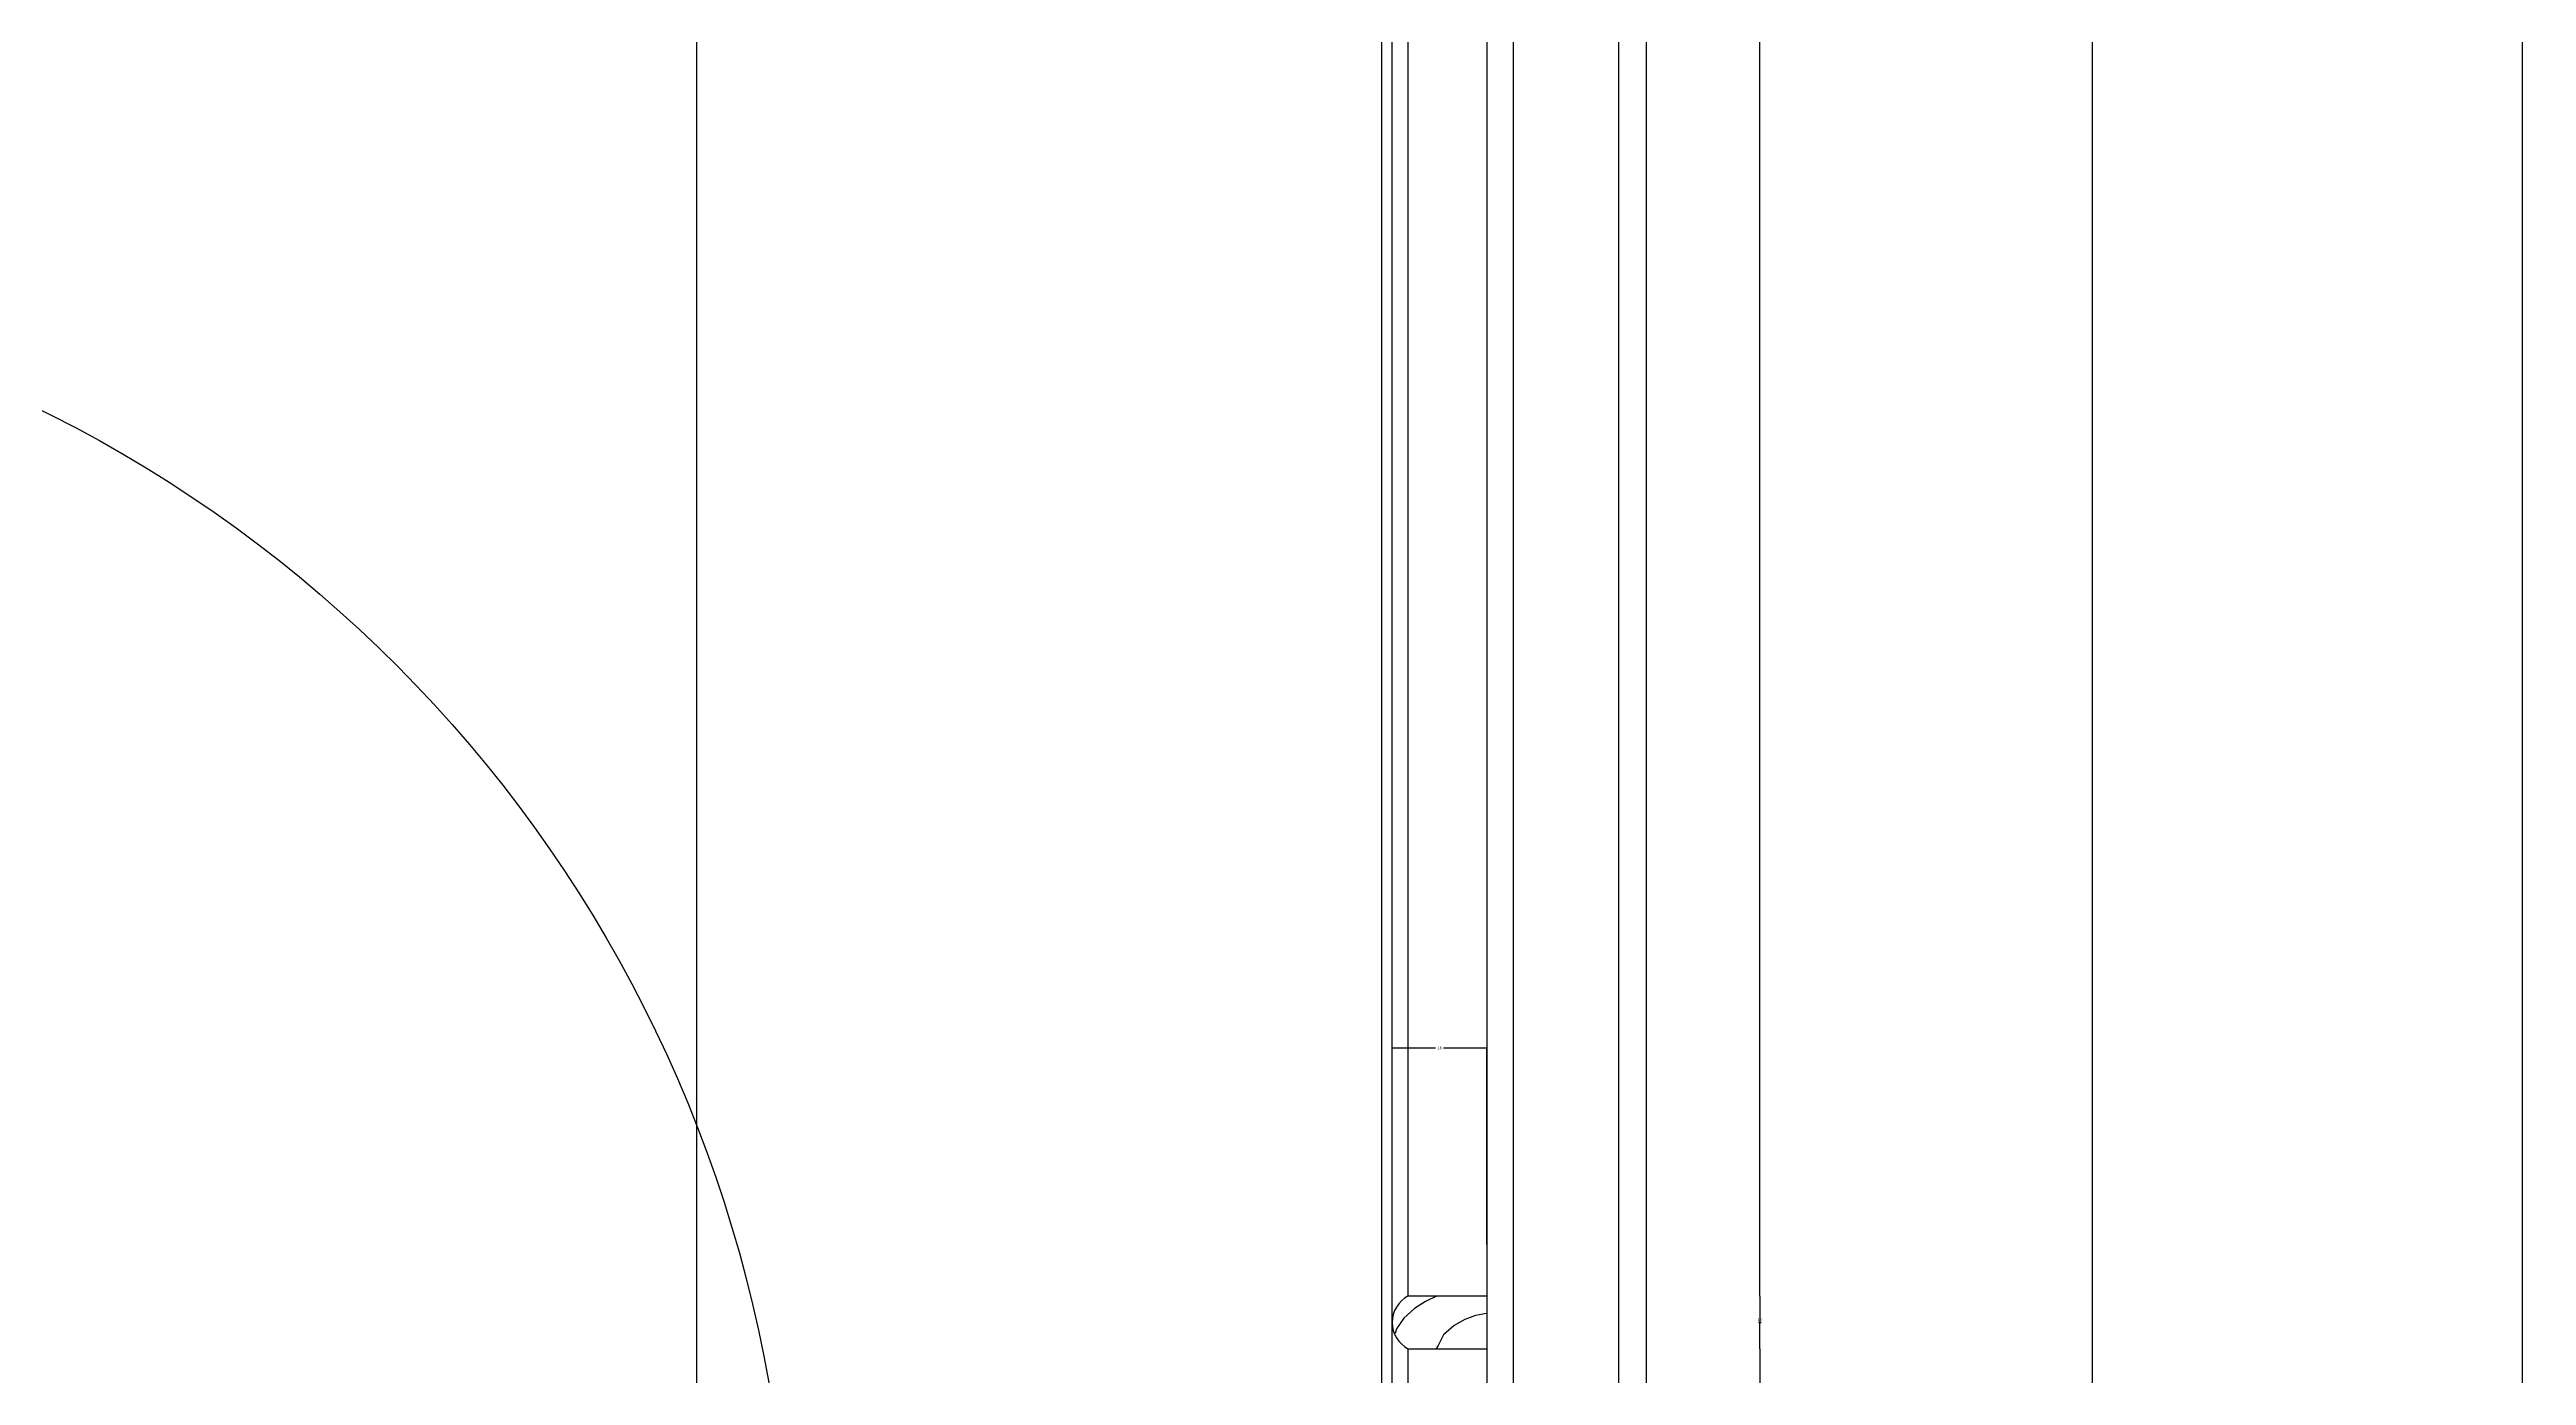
# Model space of a CAD drawing. Header units: metres. Extents: x 289 to 5205, y 117 to 7144.
# Drawn here: x 4265 to 5205, y 1651 to 2155 of the extents above; entities that cross this region are included whole.
import ezdxf

# ---------------------------------------------------------------- set-up
doc = ezdxf.new("R2010")
doc.units = ezdxf.units.M
for name, color, linetype in [('3', 3, 'Continuous'), ('4', 4, 'Continuous'), ('7', 7, 'Continuous'), ('BH', 3, 'Continuous'), ('DIM', 3, 'Continuous')]:
    doc.layers.add(name, color=color, linetype=linetype)
doc.dimstyles.get("Standard").update_dxf_attribs({"dimtxt": 2.5, "dimasz": 2.5, "dimexe": 1.25, "dimexo": 0.625, "dimtad": 1, "dimcen": 2.5, "dimazin": 3, "dimtfac": 1, "dimtmove": 0, "dimatfit": 3})

# ---------------------------------------------------------------- blocks, each defined once
blk = doc.blocks.new('*D5')
for p, q in [((4914.16, 2831.31), (4914.16, 2256.31)), ((4913.91, 2256.31), (4913.66, 2256.31)), ((4914.16, 1681.31), (4914.16, 2256.31)), ((4914.16, 2256.31), (4914.16, 2256.31)), ((4914.41, 2256.31), (4914.66, 2256.31))]:
    blk.add_line(p, q)
at = {"layer": 'Defpoints'}
for p in [(4914.16, 2831.31), (4914.16, 2256.31), (4914.16, 1681.31)]:
    blk.add_point(p, dxfattribs=at)
at = {"layer": 'DIM', "insert": (4914.16, 2257.435), "char_height": 1, "attachment_point": 5}
blk.add_mtext('575', dxfattribs=at)
blk = doc.blocks.new('*D6')
for p, q in [((5203.77, 4721.31), (5203.77, 3081.31)), ((5203.52, 3081.31), (5203.27, 3081.31)), ((5203.77, 1441.31), (5203.77, 3081.31)), ((5203.77, 3081.31), (5203.77, 3081.31)), ((5204.02, 3081.31), (5204.27, 3081.31))]:
    blk.add_line(p, q)
at = {"layer": 'Defpoints'}
for p in [(5203.77, 4721.31), (5203.77, 3081.31), (5203.77, 1441.31)]:
    blk.add_point(p, dxfattribs=at)
at = {"layer": 'DIM', "insert": (5203.77, 3082.435), "char_height": 1, "attachment_point": 5}
blk.add_mtext('1640', dxfattribs=at)
blk = doc.blocks.new('*D22')
for p, q in [((4774.55, 1700.94), (4774.55, 1775.54)), ((4774.8, 1775.54), (4791.055, 1775.54)), ((4794.055, 1775.54), (4810.31, 1775.54)), ((4810.56, 1700.94), (4810.56, 1775.54))]:
    blk.add_line(p, q)
at = {"layer": 'Defpoints'}
for p in [(4774.55, 1775.54), (4774.55, 1700.94), (4810.56, 1700.94)]:
    blk.add_point(p, dxfattribs=at)
at = {"layer": 'DIM', "insert": (4792.555, 1775.54), "char_height": 1, "attachment_point": 5}
blk.add_mtext('18 ', dxfattribs=at)
blk = doc.blocks.new('*D29')
for p, q in [((4914.16, 1681.31), (4914.16, 1671.31)), ((4913.91, 1671.31), (4913.66, 1671.31)), ((4914.16, 1661.31), (4914.16, 1671.31)), ((4914.16, 1671.31), (4914.16, 1671.31)), ((4914.41, 1671.31), (4914.66, 1671.31))]:
    blk.add_line(p, q)
at = {"layer": 'Defpoints'}
for p in [(4914.16, 1681.31), (4914.16, 1671.31), (4914.16, 1661.31)]:
    blk.add_point(p, dxfattribs=at)
at = {"layer": 'DIM', "insert": (4914.16, 1672.435), "char_height": 1, "attachment_point": 5}
blk.add_mtext('10', dxfattribs=at)
blk = doc.blocks.new('*D30')
for p, q in [((4914.16, 1661.31), (4914.16, 1551.31)), ((4913.91, 1551.31), (4913.66, 1551.31)), ((4914.16, 1441.31), (4914.16, 1551.31)), ((4914.16, 1551.31), (4914.16, 1551.31)), ((4914.41, 1551.31), (4914.66, 1551.31))]:
    blk.add_line(p, q)
at = {"layer": 'Defpoints'}
for p in [(4914.16, 1661.31), (4914.16, 1551.31), (4914.16, 1441.31)]:
    blk.add_point(p, dxfattribs=at)
at = {"layer": 'DIM', "insert": (4914.16, 1552.435), "char_height": 1, "attachment_point": 5}
blk.add_mtext('110', dxfattribs=at)

msp = doc.modelspace()

# ---------------------------------------------------------------- linework, layer by layer
at = {"layer": '3'}
for p, q in [((4810.56, 4721.31), (4810.56, 1441.31)), ((4820.56, 4721.31), (4820.56, 1441.31)), ((4780.56, 2831.31), (4780.56, 1681.31)), ((4780.56, 1661.31), (4780.56, 1441.31))]:
    msp.add_line(p, q, dxfattribs=at)
at = {"layer": '4'}
for p, q in [((5040.56, 1301.31), (5040.56, 6181.31)), ((4510.56, 1361.31), (4510.56, 6161.31)), ((4860.56, 4721.31), (4860.56, 1441.31))]:
    msp.add_line(p, q, dxfattribs=at)
msp.add_lwpolyline([(4810.56, 1681.31), (4780.56, 1681.31, 0.6), (4780.56, 1661.31), (4810.56, 1661.31)], format="xyb", dxfattribs=at)
at = {"layer": '7'}
for p, q in [((4870.96, 4771.31), (4870.96, 1401.31)), ((4770.56, 4761.31), (4770.56, 1401.31))]:
    msp.add_line(p, q, dxfattribs=at)
msp.add_lwpolyline([(4774.55, 1451.31), (4774.55, 4711.31)], dxfattribs=at)
at = {"layer": 'BH'}
for p, q in [((4783.02, 1676.57), (4778.99, 1672.89)), ((4787.23, 1679.2), (4783.02, 1676.57)), ((4791.44, 1681.3), (4787.23, 1679.2)), ((4810.39, 1674.64), (4806.18, 1673.94)), ((4776.18, 1668.86), (4775.66, 1667.1)), ((4778.99, 1672.89), (4776.18, 1668.86)), ((4794.07, 1666.58), (4791.97, 1662.55)), ((4798.11, 1670.08), (4794.07, 1666.58)), ((4802.14, 1672.36), (4798.11, 1670.08)), ((4806.18, 1673.94), (4802.14, 1672.36)), ((4791.97, 1662.55), (4791.09, 1661.14))]:
    msp.add_line(p, q, dxfattribs=at)
at = {"layer": 'DIM'}
msp.add_lwpolyline([(3919.79, 2498.27, 0.32), (4236.9, 2029.15, -0.33), (4542.28, 1504.85, -0.33)], format="xyb", dxfattribs=at)

# ---------------------------------------------------------------- dimensions: what is measured, and where the dimension line sits
for base, p1, p2, text, picture, middle in [((5203.77, 3081.31), (5203.77, 4721.31), (5203.77, 1441.31), '1640', '*D6', (5203.77, 3082.435)), ((4914.16, 2256.31), (4914.16, 2831.31), (4914.16, 1681.31), '575', '*D5', (4914.16, 2257.435)), ((4774.55, 1775.54), (4774.55, 1700.94), (4810.56, 1700.94), '18 ', '*D22', (4792.555, 1775.54)), ((4914.16, 1671.31), (4914.16, 1681.31), (4914.16, 1661.31), '10', '*D29', (4914.16, 1672.435)), ((4914.16, 1551.31), (4914.16, 1661.31), (4914.16, 1441.31), '110', '*D30', (4914.16, 1552.435))]:
    dim = msp.add_linear_dim(base=base, p1=p1, p2=p2, text=text, dimstyle='Standard', dxfattribs=at)
    dim.commit()
    dim.dimension.update_dxf_attribs({"geometry": picture, "text_midpoint": middle})

doc.saveas('drawing.dxf')
